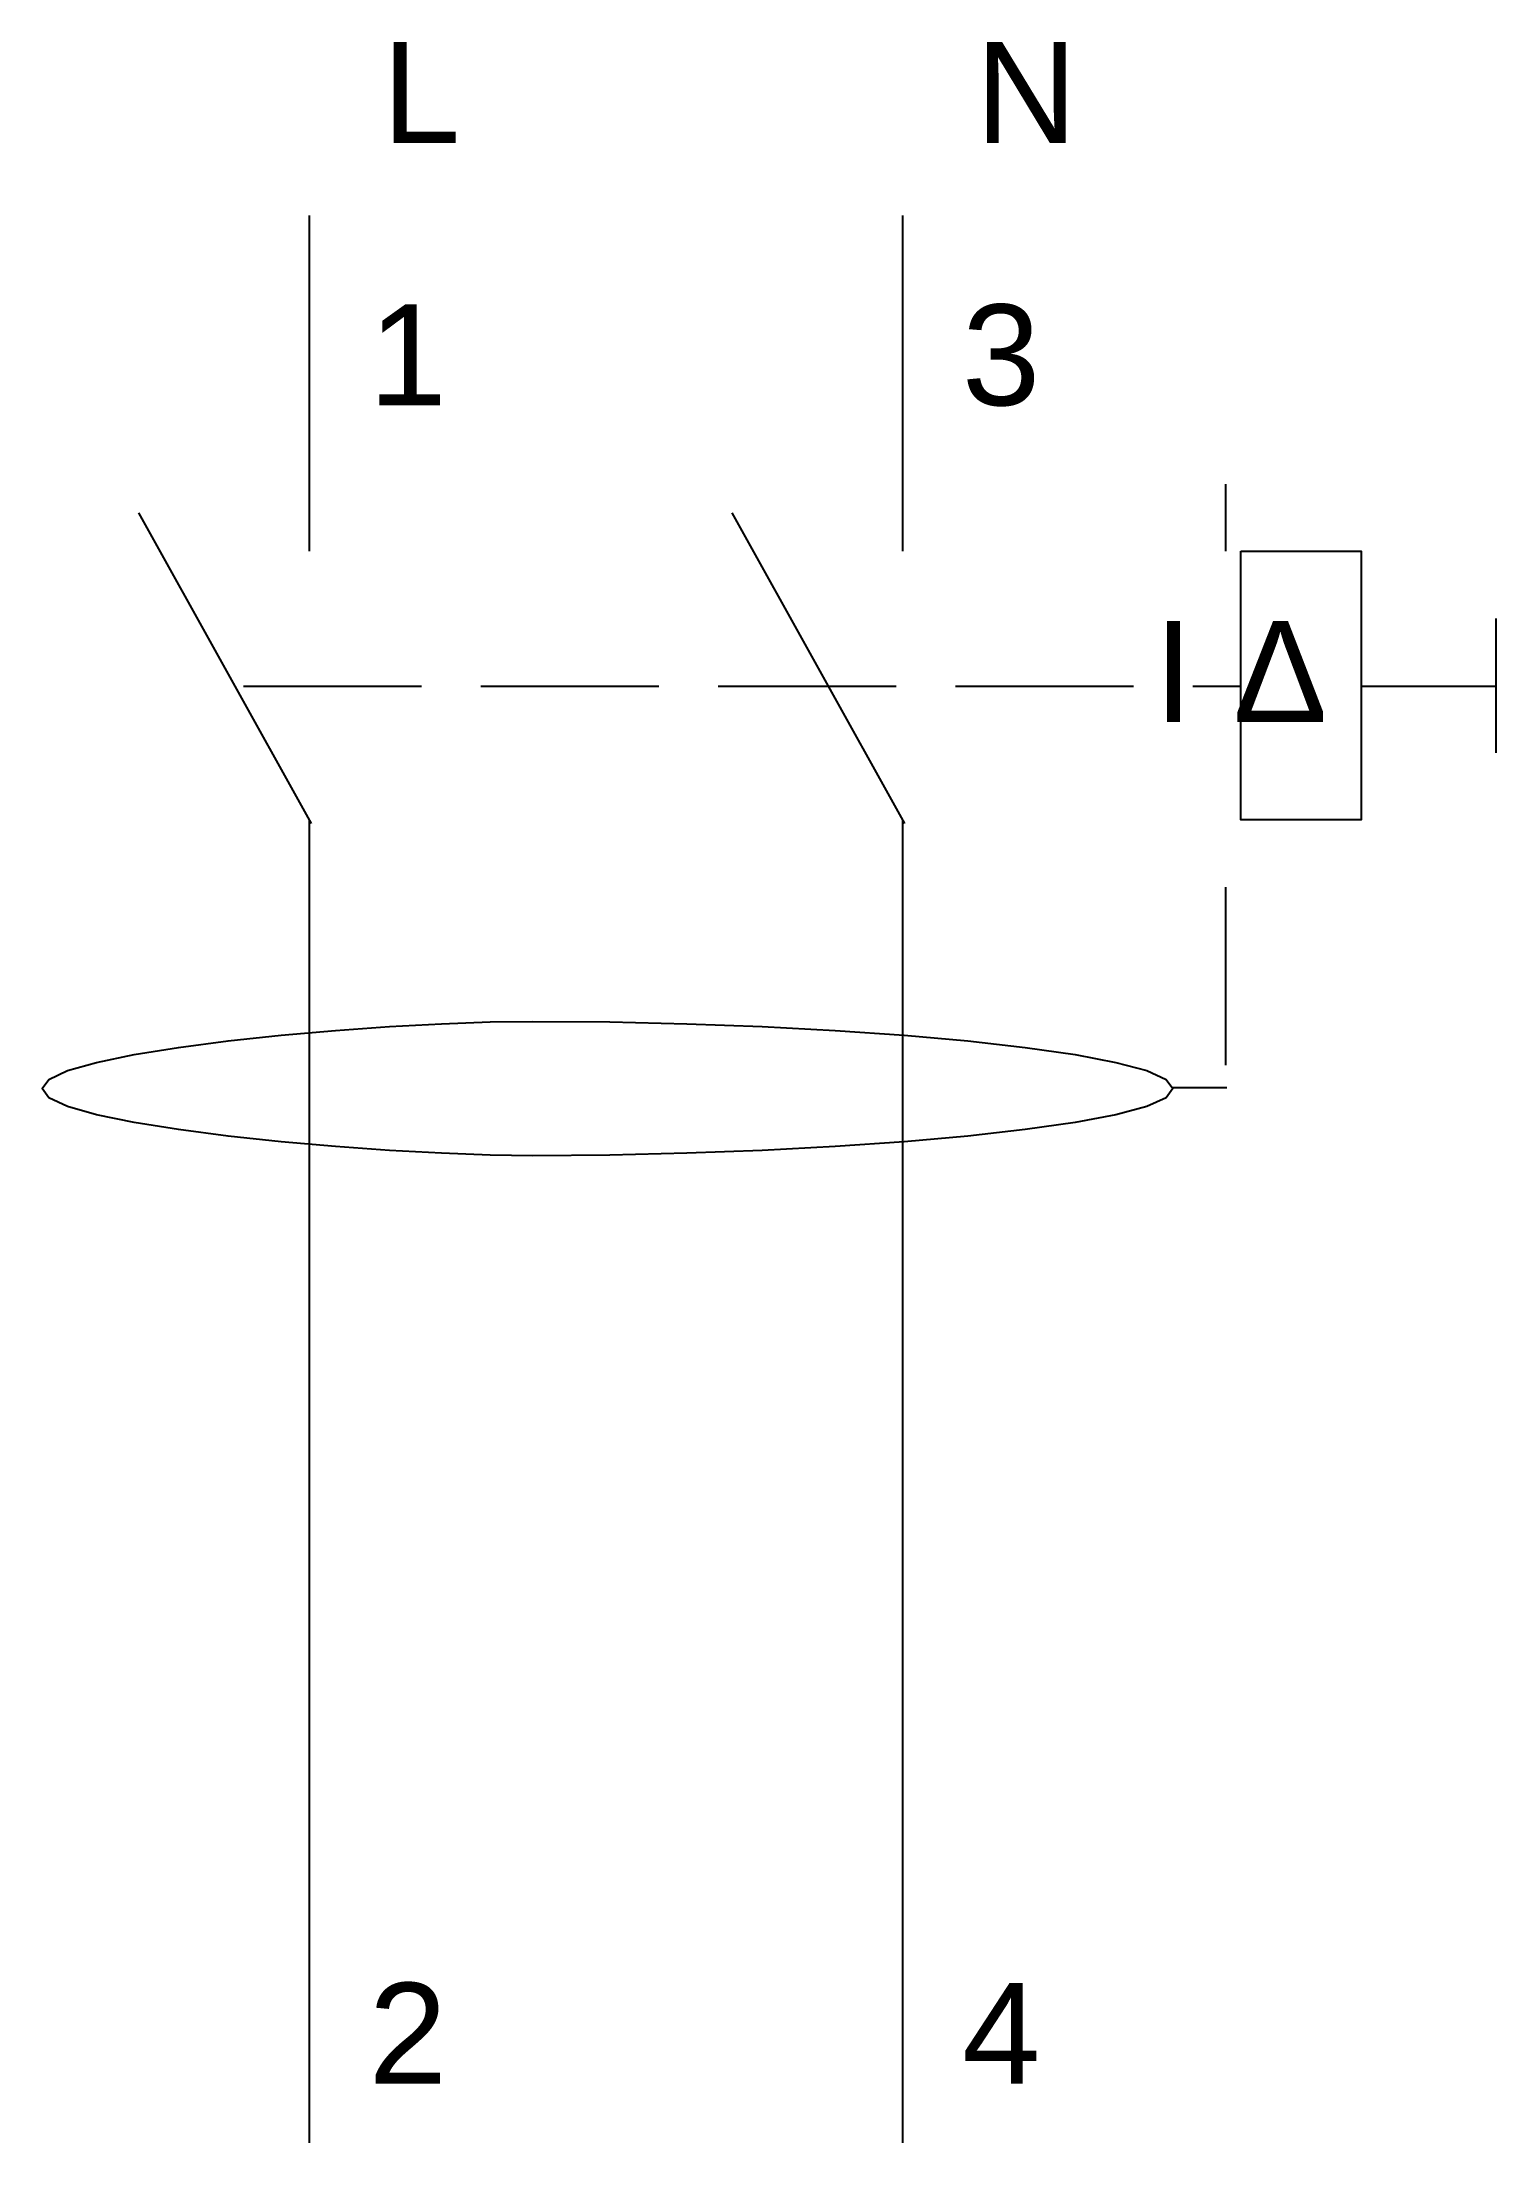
# Model space of a CAD drawing. Header units: millimetres. Extents: x -4.5 to 20, y -32.5 to 2.9.
import ezdxf
from ezdxf.enums import TextEntityAlignment as Align

# ---------------------------------------------------------------- set-up
doc = ezdxf.new("R2010")
doc.units = ezdxf.units.MM
doc.linetypes.add('SVG_3_1', pattern=[4, 3, -1])
doc.layers.get('0').update_dxf_attribs({"linetype": 'CONTINUOUS'})
doc.styles.add('ARIAL', font='arial.ttf')

# ---------------------------------------------------------------- blocks, each defined once
blk = doc.blocks.new('291_E_LV_MLD_IEC60617_rccb_2p')
at = {"true_color": 0x0000ff}
for p, q in [((0, 0), (0, -5.662)), ((10, 0), (10, -5.662)), ((15.441, -4.529), (15.441, -5.662)), ((0.039, -10.25), (-2.873, -5.015)), ((10.039, -10.25), (7.127, -5.015)), ((20, -6.794), (20, -9.059)), ((17.73, -7.936), (19.995, -7.936)), ((0, -10.191), (0, -32.5)), ((10, -10.191), (10, -32.5))]:
    blk.add_line(p, q, dxfattribs=at)
at = {"linetype": 'SVG_3_1', "true_color": 0x0000ff}
for p, q in [((-1.108, -7.936), (15.701, -7.936)), ((15.441, -11.324), (15.441, -14.721)), ((14.554, -14.701), (15.466, -14.701))]:
    blk.add_line(p, q, dxfattribs=at)
at = {"true_color": 0x0000ff}
for points in [[(15.701, -5.662), (17.73, -5.662), (17.73, -10.191), (15.701, -10.191)], [(14.554, -14.721), (14.44, -14.875), (14.114, -15.023), (13.595, -15.162), (12.906, -15.293), (12.067, -15.414), (11.099, -15.522), (10.023, -15.618), (8.861, -15.699), (7.634, -15.764), (6.362, -15.813), (5.066, -15.843), (3.769, -15.853), (3.046, -15.843), (2.23, -15.813), (1.351, -15.764), (0.439, -15.699), (-0.477, -15.618), (-1.368, -15.522), (-2.203, -15.414), (-2.952, -15.293), (-3.587, -15.162), (-4.077, -15.023), (-4.393, -14.875), (-4.505, -14.721), (-4.393, -14.567), (-4.077, -14.419), (-3.587, -14.279), (-2.952, -14.148), (-2.203, -14.028), (-1.368, -13.919), (-0.477, -13.823), (0.439, -13.742), (1.351, -13.677), (2.23, -13.628), (3.046, -13.598), (3.769, -13.588), (5.066, -13.598), (6.362, -13.628), (7.634, -13.677), (8.861, -13.742), (10.023, -13.823), (11.099, -13.919), (12.067, -14.028), (12.906, -14.148), (13.595, -14.279), (14.114, -14.419), (14.44, -14.567), (14.554, -14.721)]]:
    blk.add_lwpolyline(points, close=True, dxfattribs=at)
at = {"true_color": 0x0000ff, "style": 'ARIAL'}
for s, p in [('L', (1.225, 1.225)), ('N', (11.225, 1.225)), ('1', (1, -3.2)), ('3', (11, -3.2)), ('2', (1, -31.5)), ('4', (11, -31.5))]:
    blk.add_text(s, height=1.7, dxfattribs=at).set_placement(p)
for s, p in [('I', (14.566, -8.538)), ('Δ', (16.365, -8.538))]:
    blk.add_text(s, height=1.7, dxfattribs=at).set_placement(p, align=Align.CENTER)
blk.add_attdef('TAG', text='', height=2.5, dxfattribs=at).set_placement((-6.505, -2.2), align=Align.RIGHT)
at = {"color": 7, "style": 'ARIAL'}
for tag, p in [('RATED_CURRENT', (-6.505, -9)), ('SENSITIVITY', (-6.505, -12)), ('POLES', (-6.505, -15)), ('MANUFACTURER', (-6.505, -18))]:
    blk.add_attdef(tag, text='', height=1.7, dxfattribs=at).set_placement(p, align=Align.RIGHT)

msp = doc.modelspace()

# ---------------------------------------------------------------- block references
msp.add_blockref('291_E_LV_MLD_IEC60617_rccb_2p', (0, 0))

doc.saveas('drawing.dxf')
